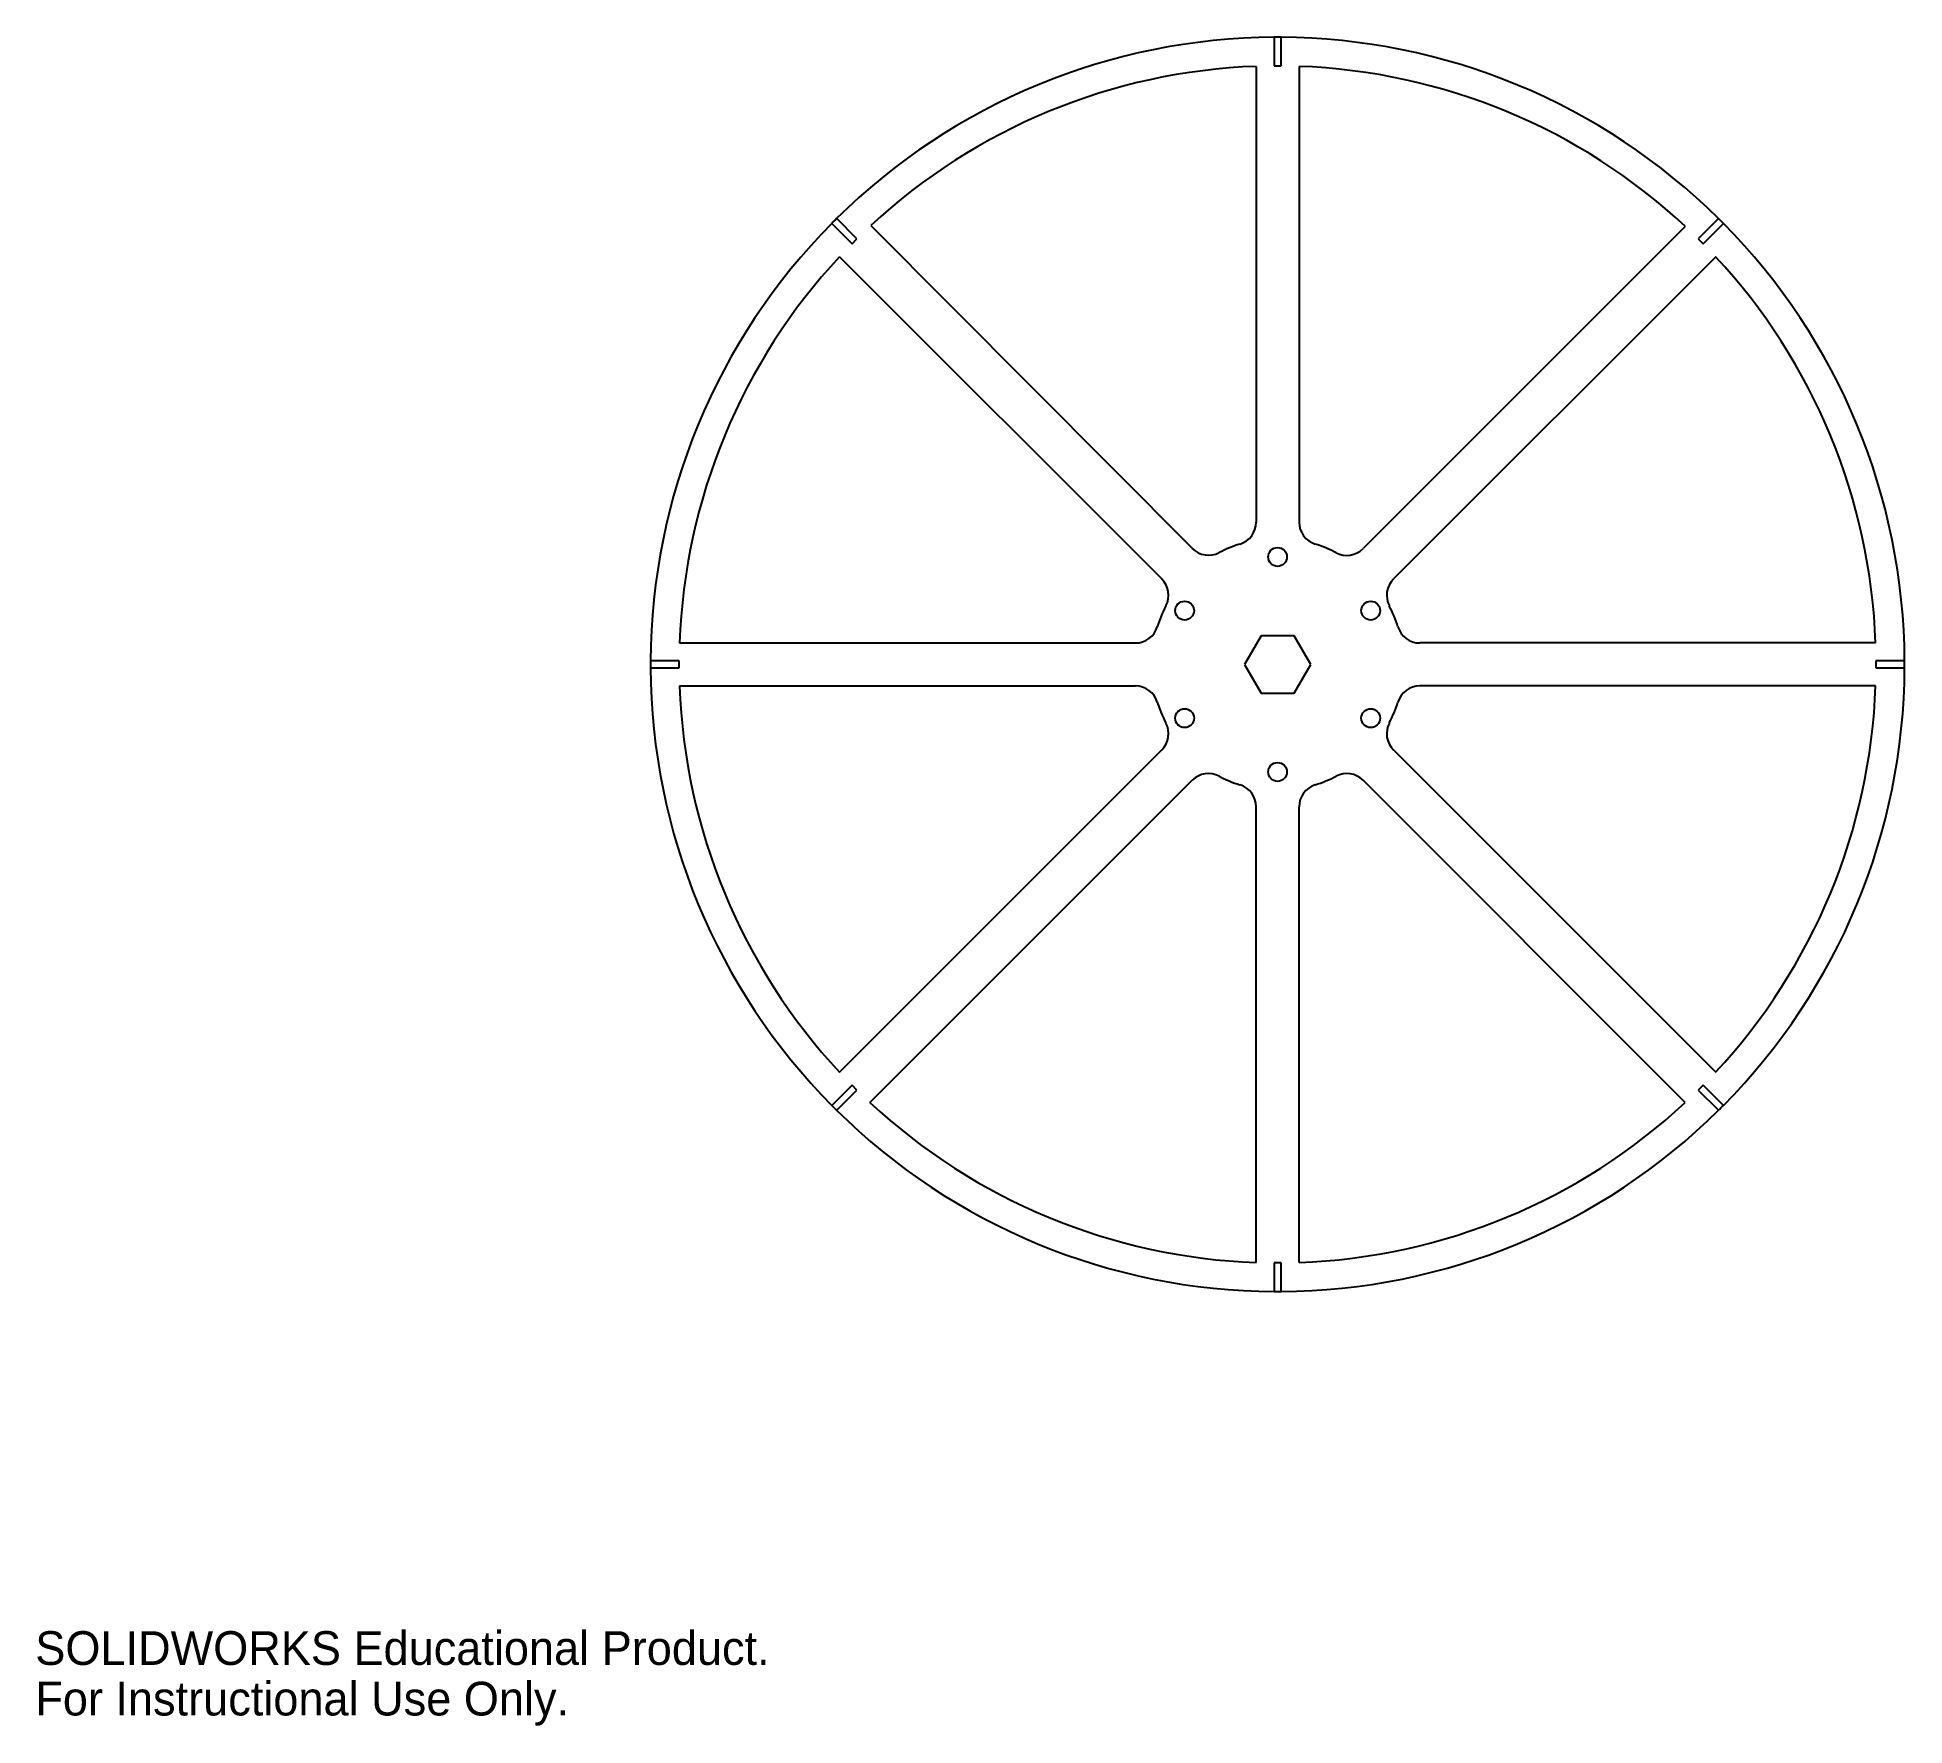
# Model space of a CAD drawing. Header units: inches. Extents: x 0 to 16.3, y 0 to 14.7.
import ezdxf

# ---------------------------------------------------------------- set-up
doc = ezdxf.new("R2010")
doc.units = ezdxf.units.IN
doc.header["$MEASUREMENT"] = 0
doc.styles.add('SLDTEXTSTYLE0', font='Arail.ttf')

msp = doc.modelspace()

# ---------------------------------------------------------------- linework, layer by layer
at = {"color": 7, "linetype": 'Continuous', "lineweight": 25}
for p, q in [((10.805, 14.719), (10.805, 14.47)), ((10.865, 14.47), (10.865, 14.719)), ((10.648, 14.466), (10.648, 10.492)), ((10.805, 14.47), (10.865, 14.47)), ((11.023, 14.466), (11.023, 10.492)), ((6.947, 13.097), (7.124, 12.92)), ((7.166, 12.962), (6.99, 13.139)), ((7.287, 13.078), (10.092, 10.262)), ((14.391, 13.071), (11.58, 10.261)), ((14.681, 13.139), (14.504, 12.962)), ((14.547, 12.92), (14.724, 13.097)), ((7.124, 12.92), (7.166, 12.962)), ((14.504, 12.962), (14.547, 12.92)), ((7.015, 12.806), (9.825, 9.996)), ((14.656, 12.806), (11.845, 9.996)), ((10.691, 9.501), (10.547, 9.251)), ((10.98, 9.501), (10.691, 9.501)), ((11.124, 9.251), (10.98, 9.501)), ((5.62, 9.438), (9.595, 9.438)), ((16.051, 9.438), (12.076, 9.438)), ((5.617, 9.281), (5.367, 9.281)), ((5.367, 9.221), (5.617, 9.221)), ((5.617, 9.221), (5.617, 9.281)), ((10.547, 9.251), (10.691, 9.001)), ((10.98, 9.001), (11.124, 9.251)), ((16.304, 9.281), (16.054, 9.281)), ((16.054, 9.281), (16.054, 9.221)), ((16.054, 9.221), (16.304, 9.221)), ((5.62, 9.063), (9.595, 9.063)), ((10.691, 9.001), (10.98, 9.001)), ((16.051, 9.063), (12.076, 9.063)), ((7.015, 5.696), (9.825, 8.506)), ((14.656, 5.696), (11.845, 8.506)), ((7.28, 5.43), (10.091, 8.241)), ((14.391, 5.43), (11.58, 8.241)), ((10.648, 4.035), (10.648, 8.01)), ((11.023, 4.035), (11.023, 8.01)), ((7.124, 5.582), (6.947, 5.405)), ((6.99, 5.363), (7.166, 5.539)), ((7.166, 5.539), (7.124, 5.582)), ((14.547, 5.582), (14.504, 5.539)), ((14.504, 5.539), (14.681, 5.363)), ((14.724, 5.405), (14.547, 5.582)), ((10.865, 4.032), (10.805, 4.032)), ((10.805, 4.032), (10.805, 3.782)), ((10.865, 3.782), (10.865, 4.032))]:
    msp.add_line(p, q, dxfattribs=at)
for centre in [(10.835, 10.188), (10.024, 9.72), (11.647, 9.72), (10.024, 8.782), (11.647, 8.782), (10.835, 8.313)]:
    msp.add_circle(centre, 0.082, dxfattribs=at)
for centre, radius, start, end in [((10.835, 9.251), 5.469, 90.3143, 134.6857), ((10.835, 9.251), 5.469, 89.6857, 90.3143), ((10.835, 9.251), 5.469, 45.3143, 89.6857), ((10.835, 9.251), 5.219, 92.059, 132.8336), ((10.835, 9.251), 5.219, 47.059, 87.941), ((10.835, 9.251), 5.469, 135.3143, 179.6857), ((10.835, 9.251), 5.469, 134.6857, 135.3143), ((10.835, 9.251), 5.469, 44.6857, 45.3143), ((10.835, 9.251), 5.469, 0.3143, 44.6857), ((10.835, 9.251), 5.219, 137.059, 177.941), ((10.835, 9.251), 5.219, 2.059, 42.941), ((10.448, 10.492), 0.2, 287.3421, 0), ((11.223, 10.492), 0.2, 180, 252.6579), ((10.233, 10.403), 0.2, 224.8823, 297.5831), ((10.835, 9.251), 1.1, 107.3421, 117.5831), ((10.835, 9.251), 1.1, 62.3421, 72.6579), ((11.439, 10.402), 0.2, 242.3421, 315), ((9.684, 9.854), 0.2, 332.3421, 45), ((11.987, 9.854), 0.2, 135, 207.6579), ((10.835, 9.251), 1.1, 152.3421, 162.6579), ((10.835, 9.251), 1.1, 17.3421, 27.6579), ((9.595, 9.638), 0.2, 270, 342.6579), ((12.076, 9.638), 0.2, 197.3421, 270), ((10.835, 9.251), 5.469, 179.6857, 180.3143), ((10.835, 9.251), 5.469, 180.3143, 224.6857), ((10.835, 9.251), 5.469, 315.3143, 359.6857), ((10.835, 9.251), 5.469, 359.6857, 0.3143), ((10.835, 9.251), 5.219, 182.059, 222.941), ((9.595, 8.863), 0.2, 17.3421, 90), ((12.076, 8.863), 0.2, 90, 162.6579), ((10.835, 9.251), 5.219, 317.059, 357.941), ((10.835, 9.251), 1.1, 197.3421, 207.6579), ((10.835, 9.251), 1.1, 332.3421, 342.6579), ((9.684, 8.647), 0.2, 315, 27.6579), ((11.987, 8.647), 0.2, 152.3421, 225), ((10.232, 8.099), 0.2, 62.3421, 135), ((10.835, 9.251), 1.1, 242.3421, 252.6579), ((10.448, 8.01), 0.2, 0, 72.6579), ((11.223, 8.01), 0.2, 107.3421, 180), ((10.835, 9.251), 1.1, 287.3421, 297.6579), ((11.439, 8.099), 0.2, 45, 117.6579), ((10.835, 9.251), 5.469, 224.6857, 225.3143), ((10.835, 9.251), 5.219, 227.059, 267.941), ((10.835, 9.251), 5.219, 272.059, 312.941), ((10.835, 9.251), 5.469, 314.6857, 315.3143), ((10.835, 9.251), 5.469, 225.3143, 269.6857), ((10.835, 9.251), 5.469, 270.3143, 314.6857), ((10.835, 9.251), 5.469, 269.6857, 270.3143)]:
    msp.add_arc(centre, radius, start, end, dxfattribs=at)

# ---------------------------------------------------------------- texts
at = {"color": 7, "linetype": 'Continuous', "char_height": 0.2941, "attachment_point": 1, "style": 'SLDTEXTSTYLE0'}
for s, insert in [('SOLIDWORKS Educational Product.', (0, 0.82)), ('For Instructional Use Only.', (0, 0.379))]:
    msp.add_mtext(s, dxfattribs=dict(at, insert=insert))

doc.saveas('drawing.dxf')
